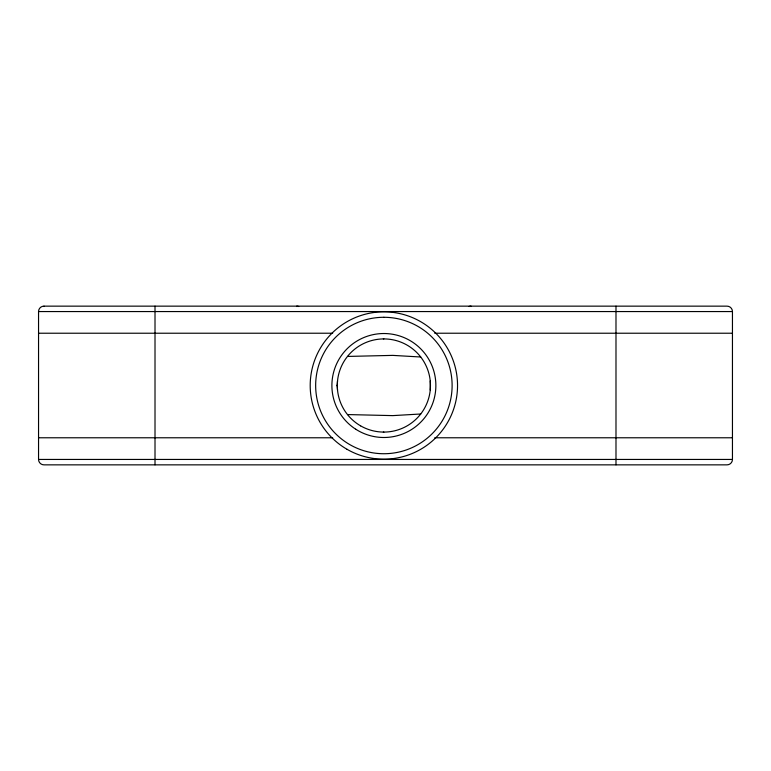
<?xml version="1.0" encoding="UTF-8"?>
<svg xmlns="http://www.w3.org/2000/svg" width="771" height="771" viewBox="0 0 771 771"><rect width="100%" height="100%" fill="white"/><g stroke="black" fill="none" stroke-linecap="round" stroke-linejoin="round"><path stroke-width="1.16" d="M471.023 306.521L471.023 306.145A5.416 5.407 -90 0 0 469.038 306.521M337.303 386.628L337.303 384.372M337.312 384.093L337.515 380.951M430.237 390.049L430.237 380.951M420.725 413.998L392.767 415.617L347.605 414.567M383.351 432.155L383.871 432.088M347.605 356.433L392.767 355.383L420.725 357.002M43.966 306.145L727.034 306.145A5.416 5.416 0 0 1 732.45 311.561L732.45 459.439A5.416 5.416 0 0 1 727.034 464.855L43.966 464.855A5.416 5.416 0 0 1 38.55 459.439L38.55 311.561A5.416 5.416 0 0 1 43.966 306.145L43.966 306.521M38.55 311.561L732.45 311.561M38.55 333.226L332.677 333.226M434.719 333.226L732.45 333.226M336.609 385.5L337.293 385.5M38.55 437.774L332.677 437.774M434.719 437.774L732.45 437.774M38.55 459.439L732.45 459.439M383.871 338.912L383.351 338.845M337.515 390.049L337.312 386.907M615.99 306.145L615.99 464.855M296.719 306.521L296.719 306.164A5.416 5.407 90 0 1 298.714 306.521M155.01 306.145L155.01 464.855M360.587 425.843A46.588 46.588 0 0 0 430.459 385.5A46.588 46.588 0 0 0 360.587 345.157A46.588 46.588 0 0 0 360.587 425.843M347.037 449.3A73.669 73.669 0 0 0 457.54 385.5A73.669 73.669 0 0 0 347.037 321.7A73.669 73.669 0 0 0 347.037 449.3M383.881 317.286A68.224 68.224 0 0 0 315.657 385.529A68.224 68.224 0 0 0 383.871 453.733A68.224 68.224 0 0 0 452.114 385.519A68.224 68.224 0 0 0 383.881 317.286M355.72 429.206A51.985 51.985 0 0 0 435.808 388.054A51.985 51.985 0 0 0 360.124 339.269A51.985 51.985 0 0 0 355.72 429.206"/></g></svg>
